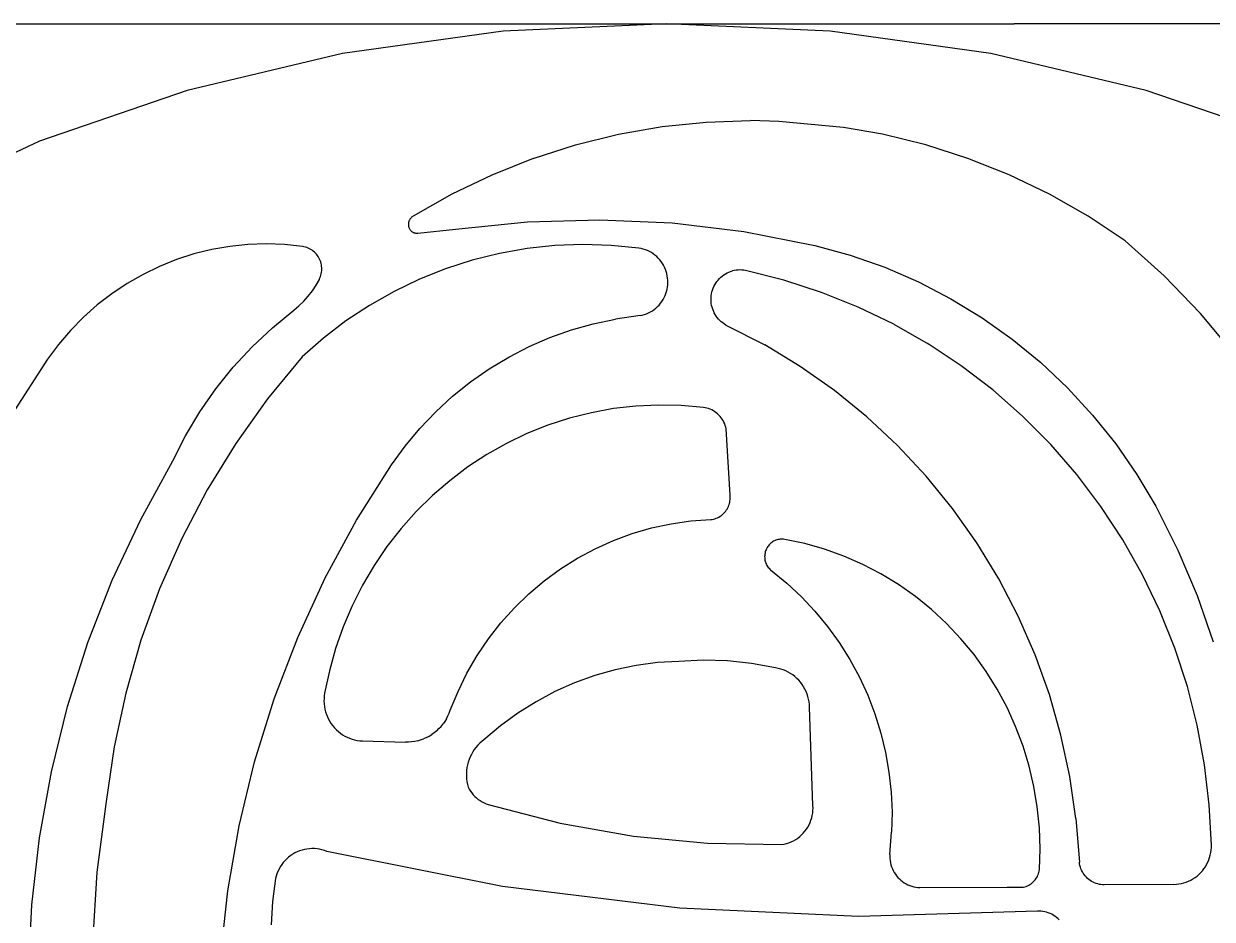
# Model space of a CAD drawing. Extents: x 396092 to 455492, y 17293 to 132793.
# Drawn here: x 418932.5 to 419025.4, y 46315.8 to 46385.8 of the extents above; entities that cross this region are included whole.
import ezdxf

# ---------------------------------------------------------------- set-up
doc = ezdxf.new("R2010")
doc.units = 0
doc.header["$LTSCALE"] = 1000
doc.header["$MEASUREMENT"] = 0
doc.layers.add('MU', color=34, linetype='Continuous')

msp = doc.modelspace()

# ---------------------------------------------------------------- linework, layer by layer
at = {"layer": 'MU', "color": 37}
for p, q in [((418909.814, 46385.763), (419009.914, 46385.763)), ((418982.731, 46385.763), (418969.953, 46385.179)), ((418995.51, 46385.179), (418982.731, 46385.763)), ((419029.695, 46385.763), (419009.914, 46385.763)), ((418969.953, 46385.179), (418957.385, 46383.435)), ((419008.078, 46383.435), (418995.51, 46385.179)), ((418957.385, 46383.435), (418945.235, 46380.558)), ((419020.227, 46380.558), (419008.078, 46383.435)), ((418945.235, 46380.558), (418933.705, 46376.592)), ((419031.758, 46376.592), (419020.227, 46380.558)), ((418982.381, 46377.721), (418985.828, 46378.081)), ((418985.828, 46378.081), (418989.292, 46378.202)), ((418991.508, 46378.126), (418989.292, 46378.202)), ((418996.552, 46377.664), (418991.508, 46378.126)), ((418975.597, 46376.292), (418978.965, 46377.124)), ((418978.965, 46377.124), (418982.381, 46377.721)), ((418999.618, 46377.129), (418996.552, 46377.664)), ((419002.987, 46376.299), (418999.618, 46377.129)), ((418933.705, 46376.592), (418922.984, 46371.596)), ((418972.292, 46375.23), (418975.597, 46376.292)), ((419006.293, 46375.238), (419002.987, 46376.299)), ((418972.292, 46375.23), (418969.064, 46373.941)), ((419009.521, 46373.95), (419006.293, 46375.238)), ((418969.064, 46373.941), (418965.93, 46372.432)), ((419012.656, 46372.443), (419009.521, 46373.95)), ((418965.93, 46372.432), (418962.903, 46370.71)), ((419015.684, 46370.722), (419012.656, 46372.443)), ((418962.638, 46370.458), (418962.615, 46370.417)), ((418962.663, 46370.497), (418962.638, 46370.458)), ((418962.691, 46370.534), (418962.663, 46370.497)), ((418962.721, 46370.569), (418962.691, 46370.534)), ((418962.754, 46370.602), (418962.721, 46370.569)), ((418962.788, 46370.633), (418962.754, 46370.602)), ((418962.825, 46370.661), (418962.788, 46370.633)), ((418962.863, 46370.687), (418962.825, 46370.661)), ((418962.903, 46370.71), (418962.863, 46370.687)), ((418971.853, 46370.286), (418977.505, 46370.448)), ((418977.505, 46370.448), (418983.154, 46370.19)), ((419018.591, 46368.796), (419015.684, 46370.722)), ((418962.537, 46370.15), (418962.535, 46370.103)), ((418962.535, 46370.103), (418962.535, 46370.056)), ((418962.535, 46370.056), (418962.539, 46370.009)), ((418962.543, 46370.196), (418962.537, 46370.15)), ((418962.539, 46370.009), (418962.546, 46369.963)), ((418962.551, 46370.242), (418962.543, 46370.196)), ((418962.546, 46369.963), (418962.555, 46369.917)), ((418962.563, 46370.287), (418962.551, 46370.242)), ((418962.555, 46369.917), (418962.568, 46369.872)), ((418962.577, 46370.332), (418962.563, 46370.287)), ((418962.568, 46369.872), (418962.583, 46369.828)), ((418962.595, 46370.375), (418962.577, 46370.332)), ((418962.583, 46369.828), (418962.602, 46369.786)), ((418962.615, 46370.417), (418962.595, 46370.375)), ((418962.602, 46369.786), (418962.623, 46369.744)), ((418962.623, 46369.744), (418962.646, 46369.704)), ((418962.646, 46369.704), (418962.673, 46369.666)), ((418962.673, 46369.666), (418962.702, 46369.629)), ((418962.702, 46369.629), (418962.733, 46369.595)), ((418962.733, 46369.595), (418962.766, 46369.563)), ((418962.766, 46369.563), (418962.801, 46369.533)), ((418962.801, 46369.533), (418962.838, 46369.505)), ((418962.838, 46369.505), (418962.877, 46369.481)), ((418963.273, 46369.387), (418966.228, 46369.706)), ((418966.228, 46369.706), (418971.853, 46370.286)), ((418983.154, 46370.19), (418988.769, 46369.514)), ((418988.769, 46369.514), (418994.322, 46368.423)), ((418962.877, 46369.481), (418962.917, 46369.458)), ((418962.917, 46369.458), (418962.959, 46369.439)), ((418962.959, 46369.439), (418963.002, 46369.423)), ((418963.002, 46369.423), (418963.046, 46369.409)), ((418963.046, 46369.409), (418963.09, 46369.399)), ((418963.09, 46369.399), (418963.136, 46369.391)), ((418963.136, 46369.391), (418963.181, 46369.387)), ((418963.181, 46369.387), (418963.227, 46369.386)), ((418963.227, 46369.386), (418963.273, 46369.387)), ((419021.622, 46366.051), (419018.591, 46368.796)), ((418945.773, 46367.768), (418944.412, 46367.329)), ((418947.16, 46368.112), (418945.773, 46367.768)), ((418948.568, 46368.358), (418947.16, 46368.112)), ((418949.988, 46368.506), (418948.568, 46368.358)), ((418951.415, 46368.555), (418949.988, 46368.506)), ((418952.842, 46368.505), (418951.415, 46368.555)), ((418954.262, 46368.355), (418952.842, 46368.505)), ((418954.375, 46368.335), (418954.262, 46368.355)), ((418954.486, 46368.308), (418954.375, 46368.335)), ((418954.596, 46368.273), (418954.486, 46368.308)), ((418954.703, 46368.232), (418954.596, 46368.273)), ((418954.806, 46368.182), (418954.703, 46368.232)), ((418954.907, 46368.127), (418954.806, 46368.182)), ((418955.004, 46368.064), (418954.907, 46368.127)), ((418955.096, 46367.995), (418955.004, 46368.064)), ((418955.184, 46367.92), (418955.096, 46367.995)), ((418955.267, 46367.84), (418955.184, 46367.92)), ((418955.344, 46367.754), (418955.267, 46367.84)), ((418955.416, 46367.663), (418955.344, 46367.754)), ((418955.482, 46367.567), (418955.416, 46367.663)), ((418969.659, 46367.814), (418967.528, 46367.285)), ((418971.819, 46368.195), (418969.659, 46367.814)), ((418974, 46368.426), (418971.819, 46368.195)), ((418976.19, 46368.506), (418974, 46368.426)), ((418978.382, 46368.436), (418976.19, 46368.506)), ((418980.563, 46368.215), (418978.382, 46368.436)), ((418980.733, 46368.186), (418980.563, 46368.215)), ((418980.901, 46368.145), (418980.733, 46368.186)), ((418981.065, 46368.094), (418980.901, 46368.145)), ((418981.226, 46368.031), (418981.065, 46368.094)), ((418981.383, 46367.958), (418981.226, 46368.031)), ((418981.534, 46367.874), (418981.383, 46367.958)), ((418981.68, 46367.78), (418981.534, 46367.874)), ((418981.819, 46367.677), (418981.68, 46367.78)), ((418981.951, 46367.565), (418981.819, 46367.677)), ((418994.322, 46368.423), (418997.081, 46367.67)), ((418997.081, 46367.67), (418999.782, 46366.724)), ((418943.083, 46366.795), (418941.793, 46366.171)), ((418944.412, 46367.329), (418943.083, 46366.795)), ((418955.541, 46367.467), (418955.482, 46367.567)), ((418955.594, 46367.363), (418955.541, 46367.467)), ((418955.64, 46367.256), (418955.594, 46367.363)), ((418955.679, 46367.147), (418955.64, 46367.256)), ((418955.711, 46367.034), (418955.679, 46367.147)), ((418955.736, 46366.92), (418955.711, 46367.034)), ((418955.753, 46366.805), (418955.736, 46366.92)), ((418955.763, 46366.688), (418955.753, 46366.805)), ((418967.528, 46367.285), (418965.438, 46366.611)), ((418982.076, 46367.443), (418981.951, 46367.565)), ((418982.193, 46367.314), (418982.076, 46367.443)), ((418982.301, 46367.177), (418982.193, 46367.314)), ((418982.4, 46367.033), (418982.301, 46367.177)), ((418982.489, 46366.883), (418982.4, 46367.033)), ((418982.569, 46366.727), (418982.489, 46366.883)), ((418982.638, 46366.566), (418982.569, 46366.727)), ((418999.782, 46366.724), (419002.412, 46365.589)), ((418941.793, 46366.171), (418940.547, 46365.458)), ((418955.321, 46365.321), (418955.575, 46365.784)), ((418955.575, 46365.784), (418955.623, 46365.89)), ((418955.623, 46365.89), (418955.665, 46365.999)), ((418955.665, 46365.999), (418955.7, 46366.11)), ((418955.7, 46366.11), (418955.728, 46366.223)), ((418955.728, 46366.223), (418955.748, 46366.338)), ((418955.748, 46366.338), (418955.76, 46366.455)), ((418955.76, 46366.455), (418955.766, 46366.571)), ((418955.766, 46366.571), (418955.763, 46366.688)), ((418963.396, 46365.795), (418961.414, 46364.84)), ((418965.438, 46366.611), (418963.396, 46365.795)), ((418982.697, 46366.401), (418982.638, 46366.566)), ((418982.745, 46366.232), (418982.697, 46366.401)), ((418982.782, 46366.061), (418982.745, 46366.232)), ((418982.808, 46365.887), (418982.782, 46366.061)), ((418982.822, 46365.712), (418982.808, 46365.887)), ((418986.753, 46365.731), (418986.855, 46365.842)), ((418986.855, 46365.842), (418986.963, 46365.946)), ((418986.963, 46365.946), (418987.078, 46366.042)), ((418987.078, 46366.042), (418987.199, 46366.131)), ((418987.199, 46366.131), (418987.325, 46366.211)), ((418987.325, 46366.211), (418987.456, 46366.282)), ((418987.456, 46366.282), (418987.592, 46366.345)), ((418987.592, 46366.345), (418987.731, 46366.398)), ((418987.731, 46366.398), (418987.874, 46366.441)), ((418988.019, 46366.475), (418987.874, 46366.441)), ((418988.166, 46366.499), (418988.019, 46366.475)), ((418988.314, 46366.513), (418988.166, 46366.499)), ((418988.463, 46366.517), (418988.314, 46366.513)), ((418988.611, 46366.51), (418988.463, 46366.517)), ((418988.759, 46366.494), (418988.611, 46366.51)), ((418988.906, 46366.468), (418988.759, 46366.494)), ((418991.899, 46365.72), (418988.906, 46366.468)), ((419024.465, 46363.104), (419021.622, 46366.051)), ((418940.547, 46365.458), (418939.352, 46364.66)), ((418954.713, 46364.462), (418955.033, 46364.88)), ((418955.033, 46364.88), (418955.321, 46365.321)), ((418982.725, 46364.842), (418982.767, 46365.012)), ((418982.767, 46365.012), (418982.798, 46365.185)), ((418982.798, 46365.185), (418982.817, 46365.36)), ((418982.817, 46365.36), (418982.826, 46365.536)), ((418982.826, 46365.536), (418982.822, 46365.712)), ((418986.272, 46364.799), (418986.314, 46364.944)), ((418986.314, 46364.944), (418986.365, 46365.087)), ((418986.365, 46365.087), (418986.426, 46365.226)), ((418986.426, 46365.226), (418986.495, 46365.36)), ((418986.495, 46365.36), (418986.573, 46365.489)), ((418986.573, 46365.489), (418986.659, 46365.613)), ((418986.659, 46365.613), (418986.753, 46365.731)), ((418994.836, 46364.768), (418991.899, 46365.72)), ((419002.412, 46365.589), (419004.96, 46364.27)), ((418939.352, 46364.66), (418938.213, 46363.781)), ((418953.984, 46363.707), (418954.363, 46364.07)), ((418954.363, 46364.07), (418954.713, 46364.462)), ((418961.414, 46364.84), (418959.498, 46363.75)), ((418982.254, 46363.911), (418982.357, 46364.052)), ((418982.357, 46364.052), (418982.451, 46364.199)), ((418982.451, 46364.199), (418982.535, 46364.352)), ((418982.535, 46364.352), (418982.609, 46364.511)), ((418982.609, 46364.511), (418982.672, 46364.675)), ((418982.672, 46364.675), (418982.725, 46364.842)), ((418986.2, 46364.197), (418986.203, 46364.349)), ((418986.207, 46364.045), (418986.2, 46364.197)), ((418986.203, 46364.349), (418986.216, 46364.5)), ((418986.223, 46363.894), (418986.207, 46364.045)), ((418986.216, 46364.5), (418986.239, 46364.65)), ((418986.239, 46364.65), (418986.272, 46364.799)), ((418997.704, 46363.617), (418994.836, 46364.768)), ((419004.96, 46364.27), (419007.411, 46362.775)), ((418938.213, 46363.781), (418937.135, 46362.825)), ((418951.902, 46362.001), (418953.58, 46363.374)), ((418953.58, 46363.374), (418953.984, 46363.707)), ((418959.498, 46363.75), (418957.659, 46362.532)), ((418980.826, 46362.985), (418980.992, 46363.032)), ((418980.992, 46363.032), (418981.155, 46363.09)), ((418981.155, 46363.09), (418981.313, 46363.158)), ((418981.313, 46363.158), (418981.467, 46363.237)), ((418981.467, 46363.237), (418981.616, 46363.327)), ((418981.616, 46363.327), (418981.758, 46363.426)), ((418981.758, 46363.426), (418981.893, 46363.534)), ((418981.893, 46363.534), (418982.022, 46363.651)), ((418982.022, 46363.651), (418982.142, 46363.777)), ((418982.142, 46363.777), (418982.254, 46363.911)), ((418986.249, 46363.745), (418986.223, 46363.894)), ((418986.285, 46363.598), (418986.249, 46363.745)), ((418986.331, 46363.453), (418986.285, 46363.598)), ((418986.385, 46363.312), (418986.331, 46363.453)), ((418986.449, 46363.174), (418986.385, 46363.312)), ((418986.521, 46363.042), (418986.449, 46363.174)), ((418986.602, 46362.914), (418986.521, 46363.042)), ((419000.49, 46362.272), (418997.704, 46363.617)), ((419027.108, 46359.969), (419024.465, 46363.104)), ((418937.135, 46362.825), (418936.123, 46361.796)), ((418957.659, 46362.532), (418955.905, 46361.189)), ((418975.278, 46361.833), (418976.99, 46362.315)), ((418976.99, 46362.315), (418978.728, 46362.68)), ((418980.658, 46362.95), (418978.728, 46362.68)), ((418980.658, 46362.95), (418980.826, 46362.985)), ((418986.691, 46362.792), (418986.602, 46362.914)), ((418986.787, 46362.677), (418986.691, 46362.792)), ((418986.891, 46362.568), (418986.787, 46362.677)), ((418987.002, 46362.467), (418986.891, 46362.568)), ((418987.119, 46362.373), (418987.002, 46362.467)), ((418987.242, 46362.287), (418987.119, 46362.373)), ((418987.37, 46362.21), (418987.242, 46362.287)), ((418987.37, 46362.21), (418990.395, 46360.652)), ((419000.49, 46362.272), (419003.18, 46360.738)), ((419007.411, 46362.775), (419009.755, 46361.109)), ((418936.123, 46361.796), (418935.183, 46360.699)), ((418950.321, 46360.512), (418951.902, 46362.001)), ((418955.905, 46361.189), (418954.244, 46359.729)), ((418971.968, 46360.528), (418973.602, 46361.237)), ((418973.602, 46361.237), (418975.278, 46361.833)), ((418935.183, 46360.699), (418934.318, 46359.539)), ((418948.846, 46358.915), (418950.321, 46360.512)), ((418970.384, 46359.711), (418971.968, 46360.528)), ((418993.181, 46358.964), (418990.395, 46360.652)), ((419005.764, 46359.023), (419003.18, 46360.738)), ((419009.755, 46361.109), (419011.981, 46359.282)), ((418934.318, 46359.539), (418931.523, 46355.206)), ((418954.244, 46359.729), (418951.531, 46356.436)), ((418968.856, 46358.788), (418970.384, 46359.711)), ((419011.981, 46359.282), (419014.077, 46357.301)), ((418947.483, 46357.217), (418948.846, 46358.915)), ((418967.391, 46357.764), (418968.856, 46358.788)), ((418995.847, 46357.086), (418993.181, 46358.964)), ((419008.229, 46357.135), (419005.764, 46359.023)), ((418965.996, 46356.643), (418967.391, 46357.764)), ((418946.239, 46355.425), (418947.483, 46357.217)), ((418964.677, 46355.431), (418965.996, 46356.643)), ((418998.382, 46355.026), (418995.847, 46357.086)), ((419010.564, 46355.082), (419008.229, 46357.135)), ((419014.077, 46357.301), (419016.033, 46355.177)), ((418951.531, 46356.436), (418949.047, 46352.96)), ((418978.581, 46355.677), (418976.844, 46355.361)), ((418980.333, 46355.877), (418978.581, 46355.677)), ((418982.095, 46355.958), (418980.333, 46355.877)), ((418983.859, 46355.922), (418982.095, 46355.958)), ((418985.616, 46355.767), (418983.859, 46355.922)), ((418985.75, 46355.746), (418985.616, 46355.767)), ((418985.883, 46355.716), (418985.75, 46355.746)), ((418986.013, 46355.678), (418985.883, 46355.716)), ((418986.141, 46355.63), (418986.013, 46355.678)), ((418986.265, 46355.574), (418986.141, 46355.63)), ((418986.386, 46355.509), (418986.265, 46355.574)), ((418945.12, 46353.55), (418946.239, 46355.425)), ((418963.439, 46354.131), (418964.677, 46355.431)), ((418975.132, 46354.928), (418973.451, 46354.383)), ((418976.844, 46355.361), (418975.132, 46354.928)), ((418986.501, 46355.437), (418986.386, 46355.509)), ((418986.612, 46355.357), (418986.501, 46355.437)), ((418986.718, 46355.269), (418986.612, 46355.357)), ((418986.818, 46355.175), (418986.718, 46355.269)), ((418986.911, 46355.074), (418986.818, 46355.175)), ((418986.997, 46354.967), (418986.911, 46355.074)), ((418987.077, 46354.855), (418986.997, 46354.967)), ((418987.149, 46354.737), (418987.077, 46354.855)), ((418987.213, 46354.615), (418987.149, 46354.737)), ((419000.773, 46352.795), (418998.382, 46355.026)), ((419012.759, 46352.873), (419010.564, 46355.082)), ((419016.033, 46355.177), (419017.841, 46352.919)), ((418962.288, 46352.751), (418963.439, 46354.131)), ((418971.809, 46353.725), (418970.213, 46352.96)), ((418973.451, 46354.383), (418971.809, 46353.725)), ((418987.269, 46354.488), (418987.213, 46354.615)), ((418987.317, 46354.359), (418987.269, 46354.488)), ((418987.356, 46354.226), (418987.317, 46354.359)), ((418987.387, 46354.091), (418987.356, 46354.226)), ((418987.685, 46348.923), (418987.387, 46354.091)), ((418944.132, 46351.6), (418945.12, 46353.55)), ((418949.047, 46352.96), (418946.804, 46349.317)), ((418970.213, 46352.96), (418968.669, 46352.089)), ((419003.01, 46350.402), (419000.773, 46352.795)), ((419014.803, 46350.518), (419012.759, 46352.873)), ((419017.841, 46352.919), (419019.491, 46350.539)), ((418961.229, 46351.296), (418962.288, 46352.751)), ((418968.669, 46352.089), (418967.185, 46351.116)), ((418941.61, 46347.015), (418944.132, 46351.6)), ((418958.492, 46346.962), (418961.229, 46351.296)), ((418967.185, 46351.116), (418965.766, 46350.046)), ((418965.766, 46350.046), (418964.419, 46348.884)), ((419005.081, 46347.859), (419003.01, 46350.402)), ((419016.687, 46348.028), (419014.803, 46350.518)), ((419019.491, 46350.539), (419020.976, 46348.048)), ((418946.804, 46349.317), (418944.813, 46345.525)), ((418964.419, 46348.884), (418963.149, 46347.633)), ((418987.56, 46348.029), (418987.601, 46348.135)), ((418987.601, 46348.135), (418987.635, 46348.244)), ((418987.635, 46348.244), (418987.662, 46348.355)), ((418987.662, 46348.355), (418987.681, 46348.467)), ((418987.681, 46348.467), (418987.693, 46348.581)), ((418987.695, 46348.809), (418987.685, 46348.923)), ((418987.693, 46348.581), (418987.698, 46348.695)), ((418987.698, 46348.695), (418987.695, 46348.809)), ((418963.149, 46347.633), (418961.963, 46346.301)), ((418986.718, 46347.153), (418986.818, 46347.204)), ((418986.818, 46347.204), (418986.914, 46347.261)), ((418986.914, 46347.261), (418987.007, 46347.325)), ((418987.007, 46347.325), (418987.095, 46347.395)), ((418987.095, 46347.395), (418987.179, 46347.471)), ((418987.179, 46347.471), (418987.257, 46347.553)), ((418987.257, 46347.553), (418987.33, 46347.639)), ((418987.33, 46347.639), (418987.397, 46347.731)), ((418987.397, 46347.731), (418987.458, 46347.826)), ((418987.458, 46347.826), (418987.512, 46347.926)), ((418987.512, 46347.926), (418987.56, 46348.029)), ((419006.978, 46345.178), (419005.081, 46347.859)), ((419018.404, 46345.415), (419016.687, 46348.028)), ((419020.976, 46348.048), (419022.71, 46344.623)), ((418939.389, 46342.271), (418941.61, 46347.015)), ((418956.041, 46342.453), (418958.492, 46346.962)), ((418961.963, 46346.301), (418960.864, 46344.891)), ((418980.045, 46345.913), (418981.547, 46346.348)), ((418981.547, 46346.348), (418983.075, 46346.677)), ((418983.075, 46346.677), (418984.622, 46346.897)), ((418984.622, 46346.897), (418986.18, 46347.007)), ((418986.18, 46347.007), (418986.291, 46347.021)), ((418986.291, 46347.021), (418986.4, 46347.043)), ((418986.4, 46347.043), (418986.508, 46347.073)), ((418986.508, 46347.073), (418986.614, 46347.109)), ((418986.614, 46347.109), (418986.718, 46347.153)), ((418944.813, 46345.525), (418943.083, 46341.601)), ((418977.146, 46344.73), (418978.575, 46345.373)), ((418978.575, 46345.373), (418980.045, 46345.913)), ((418991.175, 46345.351), (418991.095, 46345.31)), ((418991.258, 46345.386), (418991.175, 46345.351)), ((418991.342, 46345.416), (418991.258, 46345.386)), ((418991.429, 46345.439), (418991.342, 46345.416)), ((418991.517, 46345.457), (418991.429, 46345.439)), ((418991.605, 46345.469), (418991.517, 46345.457)), ((418991.695, 46345.475), (418991.605, 46345.469)), ((418991.784, 46345.474), (418991.695, 46345.475)), ((418991.874, 46345.468), (418991.784, 46345.474)), ((418991.962, 46345.455), (418991.874, 46345.468)), ((418993.531, 46345.122), (418991.962, 46345.455)), ((419019.944, 46342.69), (419018.404, 46345.415)), ((418960.864, 46344.891), (418959.859, 46343.412)), ((418975.763, 46343.988), (418977.146, 46344.73)), ((418990.443, 46344.476), (418990.422, 46344.387)), ((418990.47, 46344.563), (418990.443, 46344.476)), ((418990.502, 46344.648), (418990.47, 46344.563)), ((418990.54, 46344.73), (418990.502, 46344.648)), ((418990.584, 46344.81), (418990.54, 46344.73)), ((418990.632, 46344.887), (418990.584, 46344.81)), ((418990.686, 46344.96), (418990.632, 46344.887)), ((418990.744, 46345.03), (418990.686, 46344.96)), ((418990.807, 46345.095), (418990.744, 46345.03)), ((418990.873, 46345.156), (418990.807, 46345.095)), ((418990.944, 46345.212), (418990.873, 46345.156)), ((418991.018, 46345.264), (418990.944, 46345.212)), ((418991.095, 46345.31), (418991.018, 46345.264)), ((418995.074, 46344.683), (418993.531, 46345.122)), ((418996.585, 46344.141), (418995.074, 46344.683)), ((419008.692, 46342.371), (419006.978, 46345.178)), ((419022.71, 46344.623), (419024.205, 46341.082)), ((418974.434, 46343.151), (418975.763, 46343.988)), ((418990.397, 46344.206), (418990.393, 46344.114)), ((418990.393, 46344.114), (418990.396, 46344.023)), ((418990.396, 46344.023), (418990.404, 46343.932)), ((418990.406, 46344.297), (418990.397, 46344.206)), ((418990.404, 46343.932), (418990.419, 46343.842)), ((418990.422, 46344.387), (418990.406, 46344.297)), ((418990.419, 46343.842), (418990.439, 46343.753)), ((418990.439, 46343.753), (418990.465, 46343.665)), ((418990.465, 46343.665), (418990.496, 46343.58)), ((418990.496, 46343.58), (418990.534, 46343.497)), ((418990.534, 46343.497), (418990.576, 46343.416)), ((418998.058, 46343.497), (418996.585, 46344.141)), ((418999.485, 46342.754), (418998.058, 46343.497)), ((418959.859, 46343.412), (418958.951, 46341.868)), ((418973.165, 46342.222), (418974.434, 46343.151)), ((418990.576, 46343.416), (418990.624, 46343.339)), ((418990.624, 46343.339), (418990.677, 46343.265)), ((418990.677, 46343.265), (418990.734, 46343.195)), ((418990.734, 46343.195), (418990.796, 46343.129)), ((418990.796, 46343.129), (418990.862, 46343.067)), ((418990.862, 46343.067), (418992.131, 46342.032)), ((419000.861, 46341.917), (418999.485, 46342.754)), ((419021.302, 46339.865), (419019.944, 46342.69)), ((418937.478, 46337.388), (418939.389, 46342.271)), ((418953.889, 46337.788), (418956.041, 46342.453)), ((418958.951, 46341.868), (418958.144, 46340.266)), ((418971.961, 46341.206), (418973.165, 46342.222)), ((418992.131, 46342.032), (418993.266, 46340.975)), ((419002.18, 46340.988), (419000.861, 46341.917)), ((419010.213, 46339.451), (419008.692, 46342.371)), ((418943.083, 46341.601), (418941.622, 46337.565)), ((418970.829, 46340.107), (418971.961, 46341.206)), ((418993.266, 46340.975), (418994.33, 46339.846)), ((419003.435, 46339.971), (419002.18, 46340.988)), ((419024.205, 46341.082), (419025.456, 46337.444)), ((418958.144, 46340.266), (418957.441, 46338.615)), ((418969.774, 46338.932), (418970.829, 46340.107)), ((418994.33, 46339.846), (418995.32, 46338.647)), ((419004.621, 46338.872), (419003.435, 46339.971)), ((419022.47, 46336.953), (419021.302, 46339.865)), ((418968.801, 46337.684), (418969.774, 46338.932)), ((419005.733, 46337.694), (419004.621, 46338.872)), ((419011.537, 46336.431), (419010.213, 46339.451)), ((418957.441, 46338.615), (418956.846, 46336.919)), ((418995.32, 46338.647), (418996.23, 46337.385)), ((418935.887, 46332.387), (418937.478, 46337.388)), ((418941.622, 46337.565), (418940.438, 46333.436)), ((418952.043, 46332.987), (418953.889, 46337.788)), ((418967.915, 46336.372), (418968.801, 46337.684)), ((418996.23, 46337.385), (418997.058, 46336.064)), ((419006.765, 46336.444), (419005.733, 46337.694)), ((418956.846, 46336.919), (418956.361, 46335.187)), ((418967.119, 46334.999), (418967.915, 46336.372)), ((418997.058, 46336.064), (418997.8, 46334.692)), ((419007.714, 46335.126), (419006.765, 46336.444)), ((419012.655, 46333.327), (419011.537, 46336.431)), ((419023.444, 46333.968), (419022.47, 46336.953)), ((418956.361, 46335.187), (418955.989, 46333.427)), ((418978.715, 46335.261), (418977.105, 46334.806)), ((418980.353, 46335.6), (418978.715, 46335.261)), ((418982.009, 46335.82), (418980.353, 46335.6)), ((418983.677, 46335.921), (418982.009, 46335.82)), ((418985.578, 46336.006), (418983.677, 46335.921)), ((418987.48, 46335.949), (418985.578, 46336.006)), ((418989.372, 46335.749), (418987.48, 46335.949)), ((418991.246, 46335.409), (418989.372, 46335.749)), ((418991.45, 46335.371), (418991.246, 46335.409)), ((418991.652, 46335.319), (418991.45, 46335.371)), ((418991.85, 46335.253), (418991.652, 46335.319)), ((418992.043, 46335.174), (418991.85, 46335.253)), ((418992.231, 46335.082), (418992.043, 46335.174)), ((419008.576, 46333.747), (419007.714, 46335.126)), ((418966.418, 46333.574), (418967.119, 46334.999)), ((418975.53, 46334.236), (418973.998, 46333.555)), ((418977.105, 46334.806), (418975.53, 46334.236)), ((418992.412, 46334.978), (418992.231, 46335.082)), ((418992.586, 46334.861), (418992.412, 46334.978)), ((418992.752, 46334.733), (418992.586, 46334.861)), ((418992.909, 46334.593), (418992.752, 46334.733)), ((418993.057, 46334.444), (418992.909, 46334.593)), ((418993.194, 46334.284), (418993.057, 46334.444)), ((418993.321, 46334.116), (418993.194, 46334.284)), ((418997.8, 46334.692), (418998.451, 46333.272)), ((418940.438, 46333.436), (418939.535, 46329.232)), ((418955.989, 46333.427), (418955.959, 46333.22)), ((418965.815, 46332.103), (418966.418, 46333.574)), ((418973.998, 46333.555), (418972.517, 46332.766)), ((418993.437, 46333.939), (418993.321, 46334.116)), ((418993.541, 46333.755), (418993.437, 46333.939)), ((418993.632, 46333.564), (418993.541, 46333.755)), ((418993.711, 46333.367), (418993.632, 46333.564)), ((418993.777, 46333.166), (418993.711, 46333.367)), ((418998.451, 46333.272), (418999.011, 46331.812)), ((419009.345, 46332.312), (419008.576, 46333.747)), ((419013.564, 46330.152), (419012.655, 46333.327)), ((419024.22, 46330.922), (419023.444, 46333.968)), ((418934.621, 46327.289), (418935.887, 46332.387)), ((418950.512, 46328.073), (418952.043, 46332.987)), ((418955.942, 46333.011), (418955.939, 46332.802)), ((418955.939, 46332.802), (418955.95, 46332.593)), ((418955.959, 46333.22), (418955.942, 46333.011)), ((418955.95, 46332.593), (418955.974, 46332.386)), ((418955.974, 46332.386), (418956.012, 46332.18)), ((418972.517, 46332.766), (418971.094, 46331.873)), ((418993.829, 46332.96), (418993.777, 46333.166)), ((418993.868, 46332.751), (418993.829, 46332.96)), ((418993.893, 46332.54), (418993.868, 46332.751)), ((418993.905, 46332.328), (418993.893, 46332.54)), ((418994.173, 46324.664), (418993.905, 46332.328)), ((418956.012, 46332.18), (418956.062, 46331.977)), ((418956.062, 46331.977), (418956.126, 46331.778)), ((418956.126, 46331.778), (418956.203, 46331.584)), ((418956.203, 46331.584), (418956.292, 46331.396)), ((418956.292, 46331.396), (418956.393, 46331.214)), ((418965.516, 46331.433), (418965.388, 46331.225)), ((418965.516, 46331.433), (418965.63, 46331.65)), ((418965.63, 46331.65), (418965.73, 46331.873)), ((418965.73, 46331.873), (418965.815, 46332.103)), ((418971.094, 46331.873), (418969.735, 46330.88)), ((418999.011, 46331.812), (418999.476, 46330.318)), ((419010.02, 46330.828), (419009.345, 46332.312)), ((418956.393, 46331.214), (418956.506, 46331.039)), ((418956.506, 46331.039), (418956.629, 46330.872)), ((418956.629, 46330.872), (418956.764, 46330.714)), ((418956.764, 46330.714), (418956.908, 46330.566)), ((418956.908, 46330.566), (418957.061, 46330.427)), ((418964.749, 46330.493), (418964.561, 46330.34)), ((418964.749, 46330.493), (418964.926, 46330.66)), ((418964.926, 46330.66), (418965.092, 46330.837)), ((418965.092, 46330.837), (418965.247, 46331.026)), ((418965.388, 46331.225), (418965.247, 46331.026)), ((418969.735, 46330.88), (418968.449, 46329.792)), ((419010.596, 46329.302), (419010.02, 46330.828)), ((419024.793, 46327.831), (419024.22, 46330.922)), ((418957.061, 46330.427), (418957.223, 46330.299)), ((418957.223, 46330.299), (418957.394, 46330.183)), ((418957.394, 46330.183), (418957.571, 46330.078)), ((418957.571, 46330.078), (418957.755, 46329.985)), ((418957.755, 46329.985), (418957.944, 46329.905)), ((418957.944, 46329.905), (418958.138, 46329.838)), ((418958.138, 46329.838), (418958.336, 46329.784)), ((418958.336, 46329.784), (418958.537, 46329.744)), ((418958.537, 46329.744), (418958.74, 46329.718)), ((418958.74, 46329.718), (418958.945, 46329.705)), ((418958.945, 46329.705), (418962.309, 46329.609)), ((418962.55, 46329.61), (418962.309, 46329.609)), ((418962.79, 46329.628), (418962.55, 46329.61)), ((418963.029, 46329.663), (418962.79, 46329.628)), ((418963.264, 46329.714), (418963.029, 46329.663)), ((418963.264, 46329.714), (418963.496, 46329.78)), ((418963.496, 46329.78), (418963.723, 46329.862)), ((418963.943, 46329.96), (418963.723, 46329.862)), ((418963.943, 46329.96), (418964.158, 46330.072)), ((418964.158, 46330.072), (418964.364, 46330.199)), ((418964.561, 46330.34), (418964.364, 46330.199)), ((418968.278, 46329.659), (418968.116, 46329.514)), ((418968.449, 46329.792), (418968.278, 46329.659)), ((418999.476, 46330.318), (418999.844, 46328.796)), ((419014.258, 46326.921), (419013.564, 46330.152)), ((418939.535, 46329.232), (418938.919, 46324.976)), ((418967.464, 46328.647), (418967.369, 46328.45)), ((418967.572, 46328.837), (418967.464, 46328.647)), ((418967.691, 46329.02), (418967.572, 46328.837)), ((418967.822, 46329.194), (418967.691, 46329.02)), ((418967.964, 46329.359), (418967.822, 46329.194)), ((418968.116, 46329.514), (418967.964, 46329.359)), ((418999.844, 46328.796), (419000.114, 46327.253)), ((419011.072, 46327.74), (419010.596, 46329.302)), ((418949.304, 46323.066), (418950.512, 46328.073)), ((418967.162, 46327.827), (418967.12, 46327.612)), ((418967.217, 46328.039), (418967.162, 46327.827)), ((418967.287, 46328.247), (418967.217, 46328.039)), ((418967.369, 46328.45), (418967.287, 46328.247)), ((419011.445, 46326.149), (419011.072, 46327.74)), ((419025.161, 46324.706), (419024.793, 46327.831)), ((418933.687, 46322.118), (418934.621, 46327.289)), ((418967.092, 46327.394), (418967.078, 46327.175)), ((418967.078, 46327.175), (418967.078, 46326.956)), ((418967.078, 46326.956), (418967.092, 46326.736)), ((418967.12, 46327.612), (418967.092, 46327.394)), ((419000.114, 46327.253), (419000.284, 46325.695)), ((419014.735, 46323.649), (419014.258, 46326.921)), ((418967.092, 46326.736), (418967.12, 46326.519)), ((418967.12, 46326.519), (418967.162, 46326.303)), ((418967.162, 46326.303), (418967.218, 46326.091)), ((418967.218, 46326.091), (418967.301, 46325.933)), ((418967.301, 46325.933), (418967.394, 46325.78)), ((419011.714, 46324.536), (419011.445, 46326.149)), ((418938.919, 46324.976), (418938.19, 46319.439)), ((418967.394, 46325.78), (418967.497, 46325.635)), ((418967.497, 46325.635), (418967.61, 46325.497)), ((418967.61, 46325.497), (418967.731, 46325.367)), ((418967.731, 46325.367), (418967.861, 46325.246)), ((418967.861, 46325.246), (418967.999, 46325.134)), ((418967.999, 46325.134), (418968.144, 46325.033)), ((418968.144, 46325.033), (418968.296, 46324.941)), ((418968.296, 46324.941), (418968.453, 46324.861)), ((419000.284, 46325.695), (419000.354, 46324.129)), ((418968.453, 46324.861), (418968.615, 46324.791)), ((418968.615, 46324.791), (418968.782, 46324.733)), ((418968.782, 46324.733), (418974.413, 46323.267)), ((418994.12, 46323.879), (418994.153, 46324.074)), ((418994.153, 46324.074), (418994.173, 46324.27)), ((418994.179, 46324.467), (418994.173, 46324.664)), ((418994.173, 46324.27), (418994.179, 46324.467)), ((419000.354, 46324.129), (419000.323, 46322.561)), ((419011.877, 46322.909), (419011.714, 46324.536)), ((419025.323, 46321.564), (419025.161, 46324.706)), ((418948.422, 46317.988), (418949.304, 46323.066)), ((418974.413, 46323.267), (418980.138, 46322.253)), ((418993.767, 46322.967), (418993.861, 46323.138)), ((418993.861, 46323.138), (418993.944, 46323.316)), ((418993.944, 46323.316), (418994.015, 46323.5)), ((418994.015, 46323.5), (418994.074, 46323.688)), ((418994.074, 46323.688), (418994.12, 46323.879)), ((419014.735, 46323.649), (419015.002, 46320.22)), ((418933.088, 46316.895), (418933.687, 46322.118)), ((418980.138, 46322.253), (418985.924, 46321.698)), ((418992.819, 46322), (418992.981, 46322.108)), ((418992.981, 46322.108), (418993.135, 46322.227)), ((418993.135, 46322.227), (418993.28, 46322.357)), ((418993.28, 46322.357), (418993.417, 46322.496)), ((418993.417, 46322.496), (418993.544, 46322.645)), ((418993.544, 46322.645), (418993.661, 46322.802)), ((418993.661, 46322.802), (418993.767, 46322.967)), ((419000.179, 46320.835), (419000.323, 46322.561)), ((419011.934, 46321.274), (419011.877, 46322.909)), ((418954.412, 46321.214), (418954.221, 46321.165)), ((418954.606, 46321.251), (418954.412, 46321.214)), ((418954.803, 46321.274), (418954.606, 46321.251)), ((418955, 46321.284), (418954.803, 46321.274)), ((418955.197, 46321.28), (418955, 46321.284)), ((418955.394, 46321.263), (418955.197, 46321.28)), ((418955.589, 46321.233), (418955.394, 46321.263)), ((418955.782, 46321.19), (418955.589, 46321.233)), ((418955.972, 46321.134), (418955.782, 46321.19)), ((418985.924, 46321.698), (418991.735, 46321.606)), ((418991.735, 46321.606), (418991.925, 46321.64)), ((418991.925, 46321.64), (418992.113, 46321.686)), ((418992.113, 46321.686), (418992.297, 46321.746)), ((418992.297, 46321.746), (418992.476, 46321.818)), ((418992.476, 46321.818), (418992.651, 46321.903)), ((418992.651, 46321.903), (418992.819, 46322)), ((419011.885, 46319.639), (419011.934, 46321.274)), ((419025.305, 46321.168), (419025.32, 46321.366)), ((419025.32, 46321.366), (419025.323, 46321.564)), ((418952.885, 46320.337), (418952.754, 46320.187)), ((418953.026, 46320.479), (418952.885, 46320.337)), ((418953.176, 46320.61), (418953.026, 46320.479)), ((418953.334, 46320.732), (418953.176, 46320.61)), ((418953.499, 46320.842), (418953.334, 46320.732)), ((418953.671, 46320.941), (418953.499, 46320.842)), ((418953.849, 46321.028), (418953.671, 46320.941)), ((418954.033, 46321.103), (418953.849, 46321.028)), ((418954.221, 46321.165), (418954.033, 46321.103)), ((418956.158, 46321.065), (418955.972, 46321.134)), ((418969.883, 46318.316), (418956.158, 46321.065)), ((419000.179, 46320.835), (419000.176, 46320.671)), ((419000.176, 46320.671), (419000.184, 46320.507)), ((419000.184, 46320.507), (419000.202, 46320.344)), ((419000.202, 46320.344), (419000.231, 46320.182)), ((419025.04, 46320.216), (419025.117, 46320.399)), ((419025.117, 46320.399), (419025.182, 46320.586)), ((419025.182, 46320.586), (419025.236, 46320.777)), ((419025.236, 46320.777), (419025.276, 46320.971)), ((419025.276, 46320.971), (419025.305, 46321.168)), ((418938.19, 46319.439), (418937.843, 46313.864)), ((418952.258, 46319.32), (418952.194, 46319.129)), ((418952.334, 46319.506), (418952.258, 46319.32)), ((418952.423, 46319.686), (418952.334, 46319.506)), ((418952.522, 46319.861), (418952.423, 46319.686)), ((418952.633, 46320.028), (418952.522, 46319.861)), ((418952.754, 46320.187), (418952.633, 46320.028)), ((419000.231, 46320.182), (419000.27, 46320.023)), ((419000.27, 46320.023), (419000.32, 46319.866)), ((419000.32, 46319.866), (419000.38, 46319.714)), ((419000.38, 46319.714), (419000.449, 46319.566)), ((419000.449, 46319.566), (419000.528, 46319.422)), ((419000.528, 46319.422), (419000.616, 46319.285)), ((419011.765, 46319.215), (419011.805, 46319.318)), ((419011.805, 46319.318), (419011.839, 46319.423)), ((419011.839, 46319.423), (419011.865, 46319.53)), ((419011.865, 46319.53), (419011.885, 46319.639)), ((419015.021, 46320.089), (419015.002, 46320.22)), ((419015.048, 46319.959), (419015.021, 46320.089)), ((419015.083, 46319.832), (419015.048, 46319.959)), ((419015.127, 46319.707), (419015.083, 46319.832)), ((419015.179, 46319.586), (419015.127, 46319.707)), ((419015.239, 46319.468), (419015.179, 46319.586)), ((419015.306, 46319.355), (419015.239, 46319.468)), ((419015.381, 46319.246), (419015.306, 46319.355)), ((419024.348, 46319.266), (419024.488, 46319.404)), ((419024.488, 46319.404), (419024.619, 46319.551)), ((419024.619, 46319.551), (419024.74, 46319.706)), ((419024.74, 46319.706), (419024.851, 46319.869)), ((419024.851, 46319.869), (419024.951, 46320.04)), ((419024.951, 46320.04), (419025.04, 46320.216)), ((418952.143, 46318.934), (418951.91, 46317.139)), ((418952.194, 46319.129), (418952.143, 46318.934)), ((419000.616, 46319.285), (419000.713, 46319.154)), ((419000.713, 46319.154), (419000.818, 46319.029)), ((419000.818, 46319.029), (419000.931, 46318.912)), ((419000.931, 46318.912), (419001.051, 46318.803)), ((419001.051, 46318.803), (419001.178, 46318.702)), ((419001.178, 46318.702), (419001.312, 46318.61)), ((419001.312, 46318.61), (419001.451, 46318.528)), ((419001.451, 46318.528), (419001.595, 46318.455)), ((419001.595, 46318.455), (419001.744, 46318.392)), ((419001.744, 46318.392), (419001.896, 46318.339)), ((419010.944, 46318.37), (419011.041, 46318.418)), ((419011.041, 46318.418), (419011.135, 46318.474)), ((419011.135, 46318.474), (419011.225, 46318.535)), ((419011.225, 46318.535), (419011.311, 46318.602)), ((419011.311, 46318.602), (419011.393, 46318.676)), ((419011.393, 46318.676), (419011.469, 46318.754)), ((419011.469, 46318.754), (419011.54, 46318.838)), ((419011.54, 46318.838), (419011.606, 46318.926)), ((419011.606, 46318.926), (419011.665, 46319.019)), ((419011.665, 46319.019), (419011.718, 46319.115)), ((419011.718, 46319.115), (419011.765, 46319.215)), ((419015.462, 46319.143), (419015.381, 46319.246)), ((419015.55, 46319.046), (419015.462, 46319.143)), ((419015.644, 46318.955), (419015.55, 46319.046)), ((419015.744, 46318.87), (419015.644, 46318.955)), ((419015.849, 46318.792), (419015.744, 46318.87)), ((419015.959, 46318.722), (419015.849, 46318.792)), ((419016.073, 46318.659), (419015.959, 46318.722)), ((419016.191, 46318.604), (419016.073, 46318.659)), ((419016.313, 46318.558), (419016.191, 46318.604)), ((419016.437, 46318.519), (419016.313, 46318.558)), ((419016.563, 46318.49), (419016.437, 46318.519)), ((419016.691, 46318.468), (419016.563, 46318.49)), ((419016.82, 46318.456), (419016.691, 46318.468)), ((419016.95, 46318.452), (419016.82, 46318.456)), ((419022.398, 46318.487), (419016.95, 46318.452)), ((419022.398, 46318.487), (419022.592, 46318.496)), ((419022.592, 46318.496), (419022.786, 46318.517)), ((419022.786, 46318.517), (419022.977, 46318.552)), ((419022.977, 46318.552), (419023.166, 46318.599)), ((419023.166, 46318.599), (419023.352, 46318.66)), ((419023.352, 46318.66), (419023.533, 46318.732)), ((419023.533, 46318.732), (419023.709, 46318.816)), ((419023.709, 46318.816), (419023.879, 46318.912)), ((419023.879, 46318.912), (419024.043, 46319.019)), ((419024.043, 46319.019), (419024.2, 46319.137)), ((419024.2, 46319.137), (419024.348, 46319.266)), ((418947.871, 46312.861), (418948.422, 46317.988)), ((418983.769, 46316.614), (418969.883, 46318.316)), ((419001.896, 46318.339), (419002.051, 46318.296)), ((419002.051, 46318.296), (419002.209, 46318.264)), ((419002.209, 46318.264), (419002.369, 46318.243)), ((419002.369, 46318.243), (419002.53, 46318.233)), ((419002.53, 46318.233), (419009.344, 46318.27)), ((419009.344, 46318.27), (419010.636, 46318.266)), ((419010.636, 46318.266), (419010.74, 46318.293)), ((419010.74, 46318.293), (419010.843, 46318.328)), ((419010.843, 46318.328), (419010.944, 46318.37)), ((418932.828, 46311.643), (418933.088, 46316.895)), ((418951.91, 46317.139), (418951.811, 46315.332)), ((418997.741, 46315.969), (418983.769, 46316.614)), ((419011.722, 46316.383), (418997.741, 46315.969)), ((419011.866, 46316.388), (419011.722, 46316.383)), ((419012.01, 46316.383), (419011.866, 46316.388)), ((419012.153, 46316.368), (419012.01, 46316.383)), ((419012.295, 46316.343), (419012.153, 46316.368)), ((419012.435, 46316.308), (419012.295, 46316.343)), ((419012.573, 46316.264), (419012.435, 46316.308)), ((419012.707, 46316.211), (419012.573, 46316.264)), ((419012.837, 46316.149), (419012.707, 46316.211)), ((419012.963, 46316.077), (419012.837, 46316.149)), ((419013.085, 46315.997), (419012.963, 46316.077)), ((419013.2, 46315.91), (419013.085, 46315.997)), ((419013.31, 46315.814), (419013.2, 46315.91)), ((419013.412, 46315.711), (419013.31, 46315.814))]:
    msp.add_line(p, q, dxfattribs=at)

doc.saveas('drawing.dxf')
